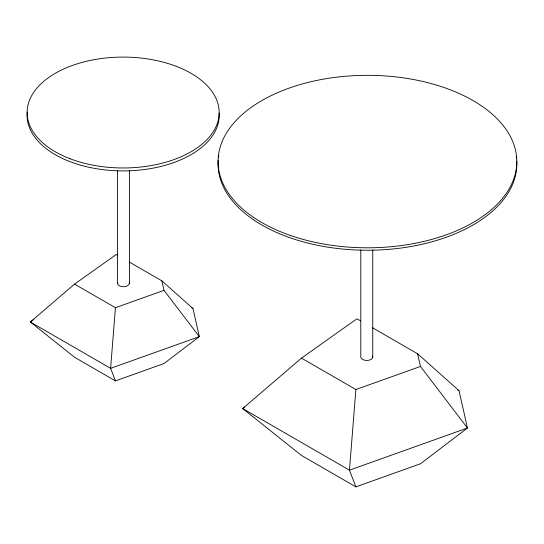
<?xml version="1.0" encoding="UTF-8"?>
<svg xmlns="http://www.w3.org/2000/svg" width="544" height="544" viewBox="0 0 544 544"><rect width="100%" height="100%" fill="white"/><g stroke="black" fill="none" stroke-linecap="round" stroke-linejoin="round"><path stroke-width="0.82" d="M115.444 380.895L74.548 357.279L30.335 322L74.548 284.104L115.444 307.714L110.609 368.342L115.444 380.895L164.002 363.535L199.335 336.634L192.998 308.584L161.854 280.847L129.492 262.16M355.878 486.86L301.485 455.457L242.685 408.53L301.485 358.129L355.878 389.531L349.452 470.172L355.878 486.86L420.464 463.78L467.452 427.999L459.027 390.687L417.608 353.797L372.307 327.644M74.548 284.104L116.253 254.517L117.728 255.367M33.789 319.546L30.335 322L110.609 368.342L199.335 336.634L164.002 290.353L161.854 280.847M301.485 358.129L356.959 318.784L360.611 320.892M244.759 407.055L242.685 408.53L349.452 470.172L467.452 427.999L420.464 366.445L417.608 353.797M115.444 307.714L164.002 290.353M355.878 389.531L420.464 366.445M457.565 389.844L459.027 390.687M191.522 307.734L192.998 308.584M372.749 249.92L372.749 356.993M360.794 249.92L360.794 356.993A5.977 3.448 0 0 0 367.554 360.414A5.977 3.448 0 0 0 372.545 356.102M129.404 170.673L129.404 283.254M117.456 170.673L117.456 283.254M516.739 161.221A149.376 86.244 0 0 1 366.568 250.24A149.376 86.244 0 0 1 218.205 160.215M218.457 157.753A149.376 86.244 0 0 1 218.824 155.298M516.222 156.305A149.376 86.244 0 0 1 516.542 158.76M219.089 113.036A96.036 55.447 0 0 1 122.312 170.904A96.036 55.447 0 0 1 27.288 112.078M129.2 282.363A5.977 3.448 0 0 1 123.427 286.708A5.977 3.448 0 0 1 117.66 282.363M290.775 235.579A149.376 86.244 0 0 0 516.8 162.887A149.376 86.244 0 0 0 294.753 86.217A149.376 86.244 0 0 0 290.775 235.579M70.142 158.766A96.036 55.447 0 0 0 219.001 115.913A96.036 55.447 0 0 0 80.288 62.914A96.036 55.447 0 0 0 70.142 158.766"/></g></svg>
